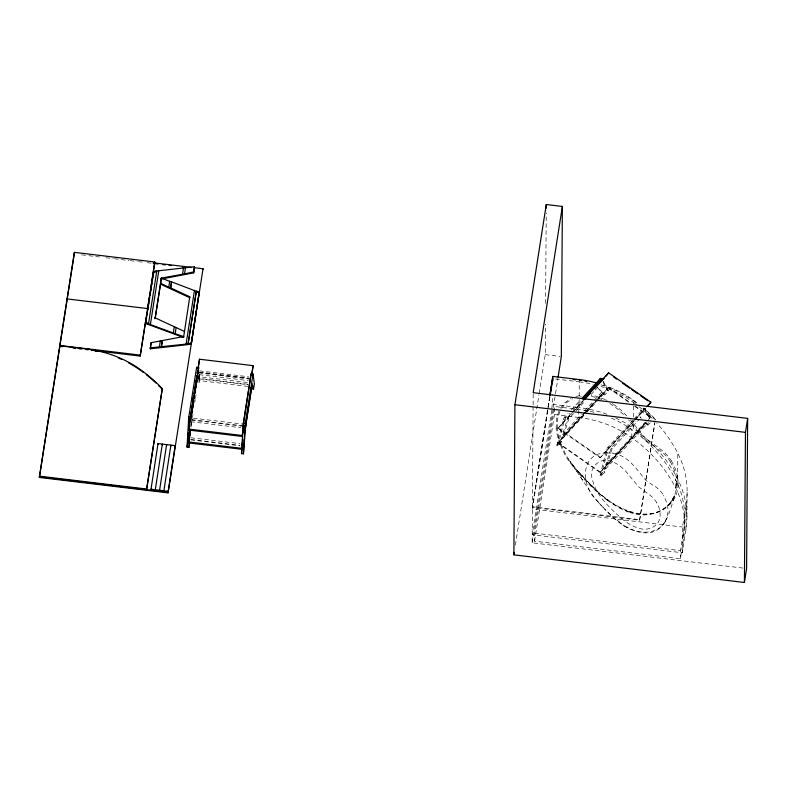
<?xml version="1.0" encoding="UTF-8"?>
<svg xmlns="http://www.w3.org/2000/svg" width="787" height="787" viewBox="0 0 787 787"><rect width="100%" height="100%" fill="white"/><g stroke="black" fill="none" stroke-linecap="round" stroke-linejoin="round"><path stroke-width="0.59" stroke-dasharray="3.94 2.95" d="M676.84 484.507L676.85 483.179L676.81 486.946L676.84 484.507L674.902 494.905C670.071 509.76 665.91 534.501 644.583 532.819C626.944 531.796 613.427 518.712 602.134 506.385M248.043 386.417L199.081 380.554L199.101 378.409L248.053 384.272M199.081 380.554L199.357 376.727L250.709 382.885M742.948 568.076L532.15 542.804L533.104 406.102M533.114 404.882L533.202 392.683M611.391 418.143A106.048 92.118 0.4 0 1 631.843 429.633A156.908 136.299 0.4 0 1 675.63 479.726A106.048 92.118 0.4 0 1 683.775 529.523L683.726 537.56L680.411 558.681L534.589 541.2L534.639 533.153L554.107 408.925M539.164 393.47L545.243 354.642L545.45 324.126M545.598 303.379L546.227 213.061M551.874 409.22L552.7 394.592M534.589 541.2L554.422 414.562L554.481 406.515L578.799 409.427A106.048 92.118 0.4 0 1 596.595 412.939M646.58 422.019L600.048 472.475L557.786 443.051L583.561 414.474M634.214 420.897L600.147 457.837L557.894 428.413L571.195 413.352M683.726 537.56A106.048 92.118 0.4 0 0 675.58 487.773A156.908 136.299 0.4 0 0 631.784 437.68A106.048 92.118 0.4 0 0 578.74 417.474L578.799 409.427M606.934 414.287A108.213 93.997 0.4 0 0 579.094 407.568L579.143 399.53M579.173 396.314L579.271 381.833L552.808 378.665M600.048 472.475L645.753 422.275M600.147 457.837L633.387 421.153M599.34 397.996L608.489 387.44L629.61 402.157M631.784 437.68L631.843 429.633M551.687 410.43L532.209 534.757L682.319 552.759L685.92 529.779A108.213 93.997 0.4 0 0 677.617 478.968A159.072 138.178 0.4 0 0 633.22 428.187L633.269 420.15M633.299 416.933L633.378 405.669M633.387 404.065L633.397 402.452A108.213 93.997 0.4 0 0 600.983 386.456M636.378 403.023A159.072 138.178 0.4 0 0 633.407 400.849L633.417 400.199A108.213 93.997 0.4 0 0 601.002 384.213M549.798 396.363L532.396 507.418L639.624 520.276L655.345 419.304A159.072 138.178 0.4 0 0 643.53 408.099M647.416 421.114L650.741 416.864L635.65 406.358M655.345 419.304L655.345 419.943A159.072 138.178 0.4 0 0 642.133 407.568M675.58 487.773L675.63 479.726M677.617 478.968L677.794 453.233A159.072 138.178 0.4 0 0 656.87 423.209M680.411 558.681L680.47 550.634L683.775 529.523M682.319 552.759L682.506 527.024L686.107 504.044A108.213 93.997 0.4 0 0 677.794 453.233M684.69 524.929L684.749 516.892M685.92 529.779L686.107 504.044M686.913 516.892L687.09 491.157M677.971 483.995C678.64 508.668 649.186 521.112 628.734 511.904M190.877 425.108L191.113 421.557M190.907 426.279L192.038 419.048M198.245 379.423L199.022 374.504M190.897 427.243L192.225 418.812M192.412 417.612L192.972 413.992M194.861 401.95L195.235 399.55M195.432 398.34L195.993 394.73M198.639 377.878L199.2 374.258M199.544 374.661L198.688 381.036L199.091 382.6L199.898 377.455L199.003 374.602M515.396 545.135L538.967 394.68M549.611 396.933L532.406 506.769L639.624 519.627M549.975 396.766L532.386 509.022L682.506 527.024M532.15 542.804L553.182 408.571M553.369 407.361L557.914 378.34M639.624 520.276L654.774 423.534M583.984 415.388L562.567 438.615L561.534 441.91L557.806 445.963L556.793 445.255L563.413 419.255A2.164 0.669 -55.1 0 1 564.722 417.041L567.988 413.509M557.806 445.963L564.427 419.953A2.164 0.669 -55.1 0 1 565.735 417.749L569.818 413.332M650.239 422.727L648.006 425.157L647.022 424.095L605.833 468.747L604.809 472.043L601.071 476.096L600.058 475.387L606.679 449.387A2.164 0.669 -55.1 0 1 607.987 447.183L633.279 419.776M601.071 476.096L607.692 450.095A2.164 0.669 -55.1 0 1 609 447.882L633.476 421.37M556.793 445.255L560.521 441.202L561.554 437.906L585.439 412.004M584.8 412.408L563.551 435.467L562.538 434.758L567.791 417.976L571.913 413.509M563.551 435.467L568.804 418.684L575.405 411.532M600.058 475.387L603.786 471.344L604.819 468.039L646.009 423.386L647.022 424.095M605.813 464.891L645.025 422.324L646.038 423.032L606.826 465.599L605.813 464.891L611.056 448.108L635.807 421.291M606.826 465.599L612.07 448.816L639.3 419.314M558.819 411.276L556.527 419.077L556.202 428.128M559.951 411.207L557.521 419.156L557.196 428.403M664.985 522.106L667.209 516.931L668.035 511.54A36.9 31.765 -1.9 0 0 663.569 496.017M665.3 521.506C659.644 531.766 646.058 534.147 635.64 530.733A43.255 37.117 -0.4 0 1 627.8 527.595M560.433 408.207L564.899 402.708L570.919 398.458M561.584 408.237L566.325 402.737L572.68 398.694M562.538 434.758L581.327 414.356M584.603 410.814L593.585 401.055M594.401 400.17L601.76 392.192L602.773 392.9L597.864 398.212M585.617 411.522L594.598 401.763M597.795 398.606L602.734 393.254L603.718 394.317L607.446 390.263L602.822 381.646M603.718 394.317L604.731 395.015L608.459 390.972L602.104 379.127M646.009 423.386L646.993 424.449L650.721 420.396M571.244 409.978L580.216 400.249M573.074 409.791L582.046 400.071M572.021 412.447L582.823 400.731M557.894 428.413L572.021 413.096M572.847 412.191L583.659 400.475M575.218 409.929L584.288 400.101M576.232 410.637L585.302 400.799M591.076 394.543L594.382 390.972M595.208 390.077L597.677 387.391L602.773 392.9M586.266 411.109L596.969 399.501M584.387 413.568L596.025 400.957M596.851 400.052L608.489 387.44M557.786 443.051L596.015 401.596M587.279 411.817L603.757 393.953L604.731 395.015M634.096 418.9L643.068 409.171A2.164 0.669 -55.1 0 1 644.356 408.551L645.379 409.26L650.574 418.95M634.224 420.248L645.025 408.532M636.732 417.838L644.081 409.879A2.164 0.669 -55.1 0 1 645.379 409.26M635.05 419.992L645.852 408.276M649.078 418.674L650.741 416.864M575.838 396.441L582.282 395.163M580.511 396.432L581.249 396.323M606.885 452.741C579.114 453.027 581.249 486.002 596.625 500.424M81.641 254.84L87.711 255.568M88.931 255.716L101.07 257.162M105.92 257.752L113.21 258.618M114.42 258.766L128.989 260.517M130.199 260.654L137.479 261.53M138.699 261.678L142.339 262.11M147.199 262.701L152.048 263.281M545.243 354.642L560.177 356.432M552.631 404.4L579.094 407.568M199.564 370.874L248.525 376.747M199.396 372.094L249.351 378.085M554.422 414.562L578.74 417.474M199.308 372.546L249.459 378.557M198.363 372.871L249.351 379.049M199.288 374.691L248.249 380.564M197.97 377.229L199.898 377.455M199.347 378.872L248.308 384.745M193.376 418.163L242.337 424.036M191.92 419.697L242.071 425.708M190.975 420.022L242.317 426.18M190.71 421.704L240.861 427.715M191.015 437.769L239.976 443.632M190.749 439.441L239.71 445.314M190.995 439.913L239.956 445.776M534.639 533.153L680.47 550.634M612.03 453.027L612.207 453.056A26.227 22.154 -11.9 0 1 613.122 453.145M613.103 453.204L614.155 453.42A28.184 24.043 -12.8 0 1 614.667 453.568C629.029 456.588 636.86 469.849 645.743 480.149A20.413 19.557 -71.9 0 0 646.53 480.857L654.981 486.7M629.138 511.52C645.537 518.092 668.616 513.104 674.902 494.905L671.045 502.067L674.4 496.154C655.748 531.982 609.069 506.867 590.181 484.221L598.966 492.731L607.869 500.011M601.868 399.442L595.661 397.386A37.796 32.956 1.5 0 0 590.289 396.382M605.085 399.462L595.936 396.235A38.72 33.634 0.4 0 0 591.194 395.34M605.764 399.786L607.111 400.445M627.8 527.595L626.619 526.985M609.777 403.416L617.451 408.876L625.232 416.185M612.276 403.426L612.896 403.829M621.573 523.916L619.713 522.617M613.506 404.233L620.973 410.076L628.036 417.159M643.068 409.171L644.081 409.879M608.479 388.08L628.606 402.098M634.637 406.299L650.741 417.513M607.446 390.263L608.459 390.972M640.952 417.533L639.929 416.825L641.385 418.399M602.734 393.254L603.757 393.953M646.993 424.449L648.006 425.157M567.791 417.976L568.804 418.684M611.056 448.108L612.07 448.816M564.722 417.041L565.735 417.749M607.987 447.183L609 447.882M563.413 419.255L564.427 419.953M606.679 449.387L607.692 450.095M557.894 427.764L600.147 457.198M561.554 437.906L562.567 438.615M604.819 468.039L605.833 468.747M560.521 441.202L561.534 441.91M603.786 471.344L604.809 472.043M557.796 442.412L600.048 471.836M646.914 441.015L644.651 439.215A33.831 29.335 -1.2 0 1 642.556 437.267M607.141 500.237C592.267 488.255 578.248 474.669 567.397 458.87A101.71 88.341 0.4 0 1 564.594 454.099L560.01 444.173M615.65 519.479L605.803 510.202M592.168 486.248L593.28 487.36M591.529 485.599L592.277 486.356L589.797 483.828M590.781 484.841L589.06 483.07M589.552 483.572L588.076 482.047M588.814 482.815L587.338 481.28M605.587 509.976L604.623 508.973M585.744 479.627L582.931 476.696M587.584 481.536L575.553 468.639L568.342 458.86M601.701 505.933L598.484 502.519M603.314 507.743L593.939 497.04L580.855 477.561M582.685 476.44L581.957 475.673M642.586 437.247L628.538 419.845M581.465 475.161L583.423 477.207L578.465 471.954L580.501 474.128M597.392 387.47L601.76 392.192M579.537 473.105L569.857 461.172L582.567 480.119M598.268 502.283L596.821 500.66M630.367 419.825L643.451 436.116A32.867 28.548 0.4 0 0 645.438 438.044L647.632 439.815A49.788 43.246 0.4 0 0 648.783 440.641L663.746 451.64A54.126 47.013 0.4 0 1 671.252 460.739M663.343 495.377L663.707 495.948M656.811 502.755L656.565 502.342A30.673 26.64 0.4 0 0 649.934 495.141L638.591 486.789L626.354 472.003A60.333 52.404 0.4 0 0 623.038 468.649L621.169 467.025A31.106 27.014 0.4 0 0 612.129 461.605C600.934 456.175 587.978 467.203 592.375 479.283C595.916 495.731 609.384 507.212 621.11 518.171A76.378 66.344 0.4 0 0 624.809 521.043L626.482 522.214A52.237 45.38 0.4 0 0 630.879 524.909L631.872 525.431A35.307 30.673 0.4 0 0 638.218 528.018C647.553 531.855 660.49 526.316 660.096 515.101A29.257 25.41 0.4 0 0 656.761 502.775M644.356 408.551L650.141 419.323M561.013 444.271L565.568 454.129A100.726 87.613 1.2 0 0 568.362 458.851M600.993 384.853A108.213 93.997 0.4 0 1 633.407 400.849M633.417 400.199A159.072 138.178 0.4 0 1 637.844 403.495M670.18 461.782A52.68 45.764 1.1 0 1 676.889 484.507M629 511.786A78.651 68.41 0.5 0 1 607.977 499.902M561.072 444.252A75.021 65.488 -0.6 0 1 557.098 428.413M646.904 441.035A49.778 41.76 4.4 0 0 647.79 441.664L662.929 452.771A53.034 46.158 0.6 0 1 670.308 461.713M655.217 486.455A38.612 33.221 -3.2 0 1 663.608 495.249M606.875 453.007A24.682 19.931 -9.1 0 1 611.952 453.302M620.018 522.302A84.189 71.971 0.5 0 1 615.965 519.194M626.511 527.123A60.324 52.158 -1.4 0 1 621.464 524.024M615.69 417.956A108.213 93.997 0.4 0 1 633.22 428.187M579.271 381.833A108.213 93.997 0.4 0 1 592.936 384.263M633.397 402.452A159.072 138.178 0.4 0 1 653.171 419.314M671.193 460.779A53.752 46.689 0.4 0 1 678.02 483.995M628.616 512.14A79.743 69.266 0.4 0 1 607.279 500.109M560.098 444.143A75.552 65.626 0.4 0 1 556.114 428.138"/><path stroke-width="1.18" d="M194.537 267.728L203.036 268.751L168.025 492.869L39.35 477.443L59.782 345.798L86.245 348.966A108.213 93.997 0.4 0 1 140.371 369.585A159.072 138.178 0.4 0 1 162.299 388.68L146.579 489.652L162.299 388.68M151.98 280.87L154.793 262.002L74.371 252.352L59.782 345.473L59.782 346.437L62.212 346.733M67.072 299.877L67.082 298.912L147.494 308.553L147.494 309.517M74.362 253.965L74.371 252.352M86.245 348.966L86.236 349.605A108.213 93.997 0.4 0 1 88.065 349.841M91.459 350.235L140.194 356.078L154.793 262.002M140.371 369.585L140.371 370.224A108.213 93.997 0.4 0 0 128.261 362.709M185.476 267.767L184.552 273.906L161.345 278.067L161.335 279.031L193.671 272.853L194.468 266.754L155.305 271.161A2.164 1.879 0.4 0 0 153.445 272.774L145.811 322.05A2.164 1.879 0.4 0 0 147.11 324.037L182.515 337.102M147.11 324.037L147.12 323.073A2.164 1.879 0.4 0 1 145.821 321.086M158.777 270.777L150.396 324.549L147.12 323.073M188.093 343.889L196.337 291.023L197.704 291.534A2.164 1.879 0.4 0 1 199.003 293.521L191.487 342.807A2.164 1.879 0.4 0 1 189.618 344.421L150.278 348.808L151.104 342.699L183.578 336.541L183.568 337.505L189.765 296.758L170.602 287.875L171.546 281.844L196.337 291.298L188.093 343.889L150.287 347.844M150.396 324.549L175.186 333.698L176.111 327.559L184.453 331.416L184.453 332.38M151.104 342.699L150.278 348.808M152.294 280.979L153.445 272.774M155.295 272.135L155.305 271.161M161.345 278.067L160.528 283.202L170.602 288.15L171.546 282.12L161.345 278.067L155.069 318.804L160.764 282.651M155.157 490.685L162.309 444.094L162.309 445.058M158.02 444.547L158.02 443.573L175.176 445.639L175.176 446.603M160.528 283.202L160.518 284.166L189.756 297.722L189.765 296.758M159.446 491.196L166.598 444.606L166.598 445.57M163.735 491.708L170.887 445.117L170.887 446.081M168.025 492.869L175.176 445.639M155.069 317.84L176.111 327.559M175.186 333.698L183.656 336.561M184.552 273.906L193.681 271.889L194.468 266.754M242.632 445.708L242.062 449.318L188.447 442.894L190.346 429.889M243.665 426.82L242.15 436.451L188.536 430.027L192.894 401.291M189.618 344.421L189.628 343.457A2.164 1.879 0.4 0 0 191.487 341.843L199.003 293.521M191.487 342.807L191.487 341.843M193.671 272.853L193.681 271.889M197.704 292.498L197.704 291.534M198.363 372.871L198.373 370.726L197.999 373.146M251.958 373.835L253.099 365.65L199.485 359.226L198.344 367.411M203.036 269.39L203.036 268.751M242.062 449.318L242.849 443.366M242.15 436.451L243.665 425.856M562.371 206.45L533.202 392.683L747.65 418.389L746.597 568.509L744.413 582.478L513.881 554.845L514.924 404.725L546.286 204.522L562.371 206.45L561.328 356.57L558.101 377.13M546.267 208.181L546.286 204.522M552.789 381.115L552.808 378.665L552.435 381.075M596.546 382.915A108.213 93.997 0.4 0 0 579.281 379.58L552.828 376.412L549.985 395.163M579.281 379.58L579.281 380.229A108.213 93.997 0.4 0 1 581.111 380.455M647.514 406.476L650.839 402.226L608.587 372.802L606.088 376.147M744.413 582.478L745.466 432.358L747.65 418.389M189.608 443.189L188.959 447.311L187.031 447.075L188.713 417.563L196.661 367.214L198.678 367.883L189.824 421.842M188.959 447.311L189.195 442.992M189.313 440.838L188.782 440.769L189.903 430.076M190.434 420.484L198.629 367.509M245.888 423.357L243.429 453.833L241.501 453.607L241.737 449.298M241.855 447.134L242.396 447.203L242.475 445.786L241.934 445.717L243.213 423.918L251.132 373.746L242.976 426.78M243.429 453.833L245.111 424.331L253.06 373.973L254.368 383.987L253.562 389.132L251.633 388.896L251.427 388.129M188.231 435.919L188.467 432.299M189.392 439.421L190.572 429.84M39.35 477.443L74.362 253.325M140.194 356.078L146.185 317.879M146.559 315.489L146.933 313.098M148.054 305.936L148.615 302.356M148.989 299.975L149.363 297.584M149.737 295.194L150.11 292.803M150.484 290.423L150.858 288.032M151.232 285.642L151.606 283.261M148.536 323.86L156.78 271.003M159.407 347.097L160.322 340.948M168.772 287.294L169.697 281.156M161.404 346.605L162.348 340.564M161.404 346.87L162.348 340.84M173.327 333.009L174.271 326.713M182.525 274.289L183.479 267.993M158.02 443.573L150.868 490.173L150.878 489.209L168.034 491.265M186.096 344.116L194.478 290.334M192.136 399.737L192.51 397.327M193.258 398.96L193.641 396.51M194.015 394.139L196.848 376.078M197.203 373.795L197.596 371.257M197.98 368.857L199.485 359.226M188.536 430.027L190.051 420.386M190.375 418.271L190.798 415.575M191.123 413.519L191.556 410.755M191.93 408.355L192.431 405.187M192.687 403.534L193.169 400.435M193.543 398.055L193.917 395.684M194.291 393.303L194.763 390.293M195.038 388.542L195.52 385.473M195.894 383.062L196.337 380.219M196.652 378.252L197.084 375.468M197.458 373.087L197.832 370.707M190.916 418.34L191.29 415.959M191.664 413.578L192.038 411.198M192.589 407.636L192.963 405.256M193.336 402.875L193.71 400.504M194.084 398.124L194.458 395.743M194.832 393.362L195.196 390.991M195.57 388.611L195.943 386.23M196.504 382.659L196.878 380.288M197.252 377.908L197.626 375.527M191.989 413.214L192.362 410.804M192.746 408.394L193.12 405.984M193.494 403.574L193.877 401.173M195.196 392.733L195.579 390.322M195.953 387.912L196.327 385.512M196.711 383.102L197.084 380.692M187.031 447.075L187.68 442.963M188.447 442.894L189.018 439.284M189.578 435.673L190.523 429.653M251.781 374.081L253.099 365.65M241.934 445.717L242.878 439.687M245.082 429.092L252.125 383.603L253.562 389.132M245.082 430.056L251.87 386.712M241.501 453.607L241.983 450.518M513.881 554.845L514.255 552.415M549.798 395.723L552.828 376.412M550.349 394.356L552.051 383.485M145.998 320.84L146.579 317.22M146.953 314.8L147.336 312.39M147.72 309.97L148.861 302.72M149.245 300.309L149.628 297.889M150.002 295.479L151.143 288.229M151.527 285.809L151.911 283.399M581.849 398.488L599.792 379.039A2.164 0.669 -55.1 0 1 601.091 378.419L602.104 379.127A2.164 0.669 -55.1 0 0 600.806 379.747L582.862 399.186M583.659 399.835L608.587 372.802M584.485 399.58L590.299 393.264M594.46 388.758L604.426 377.947M646.688 406.731L650.839 402.226M188.093 343.624L189.628 343.457M153.268 262.779L190.897 267.295M153.258 263.429L158.118 264.009M162.978 264.589L165.398 264.885M169.048 265.317L171.468 265.603M182.397 266.921L184.827 267.206M573.27 379.501L575.671 379.796M59.782 345.473L140.204 355.114M73.004 348.021L75.414 348.316M79.271 348.779L81.71 349.064M514.924 404.725L745.466 432.358M251.171 373.815L253.099 374.041M198.678 367.883L198.206 368.326M251.22 374.189L251.751 374.248M196.425 368.286L198.354 368.513M250.896 374.819L252.824 375.045M251.23 387.342L251.673 387.056M188.85 416.579L190.779 416.805M243.321 423.111L245.249 423.337M188.565 419.166L190.493 419.402M243.035 425.698L244.964 425.934M188.546 429.063L242.16 435.486M190.336 433.381L189.805 433.322L189.697 434.896L190.238 434.965M188.457 441.93L242.071 448.354M39.36 476.155L146.589 489.012M39.35 476.804L168.025 492.229M613.614 376.943L616.634 379.049M622.674 383.249L629.708 388.158M631.725 389.555L637.765 393.766M640.775 395.861L647.819 400.77M599.792 379.039L600.806 379.747M95.365 351.051A108.213 93.997 0.4 0 1 97.185 351.425M118.365 358.016A108.213 93.997 0.4 0 1 121.729 359.482M141.857 371.307A159.072 138.178 0.4 0 1 143.332 372.408M146.244 374.642A159.072 138.178 0.4 0 1 155.915 382.964M158.521 385.473A159.072 138.178 0.4 0 1 162.299 389.329M198.737 293.305A2.164 1.879 0.4 0 1 199.003 294.486M153.435 273.738A2.164 1.879 0.4 0 1 154.645 272.302M584.771 381.006A108.213 93.997 0.4 0 1 586.59 381.321"/></g></svg>
